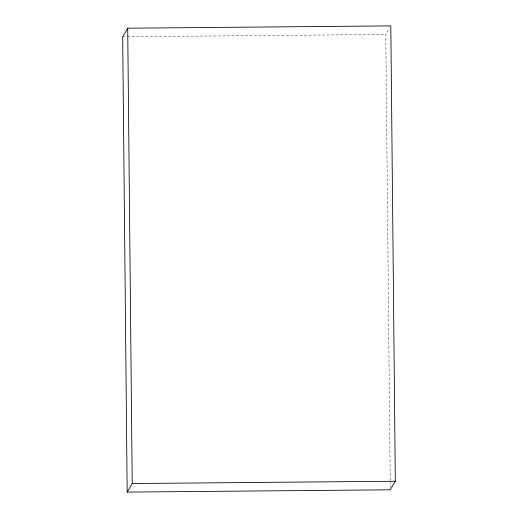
<?xml version="1.0" encoding="UTF-8"?>
<svg xmlns="http://www.w3.org/2000/svg" width="518" height="518" viewBox="0 0 518 518"><rect width="100%" height="100%" fill="white"/><g stroke="black" fill="none" stroke-linecap="round" stroke-linejoin="round"><path stroke-width="0.39" stroke-dasharray="2.59 1.94" d="M390.19 480.095L385.793 34.46L389.659 27.875M122.682 36.752L126.722 36.72M127.525 36.713L385.793 34.46M390.196 480.905L390.261 487.38"/><path stroke-width="0.78" d="M127.713 28.199L122.682 36.752L127.175 492.1L390.287 489.801L395.318 481.248L390.825 25.9L127.713 28.199L132.207 483.54L127.175 492.1M132.207 483.54L395.318 481.248"/></g></svg>
